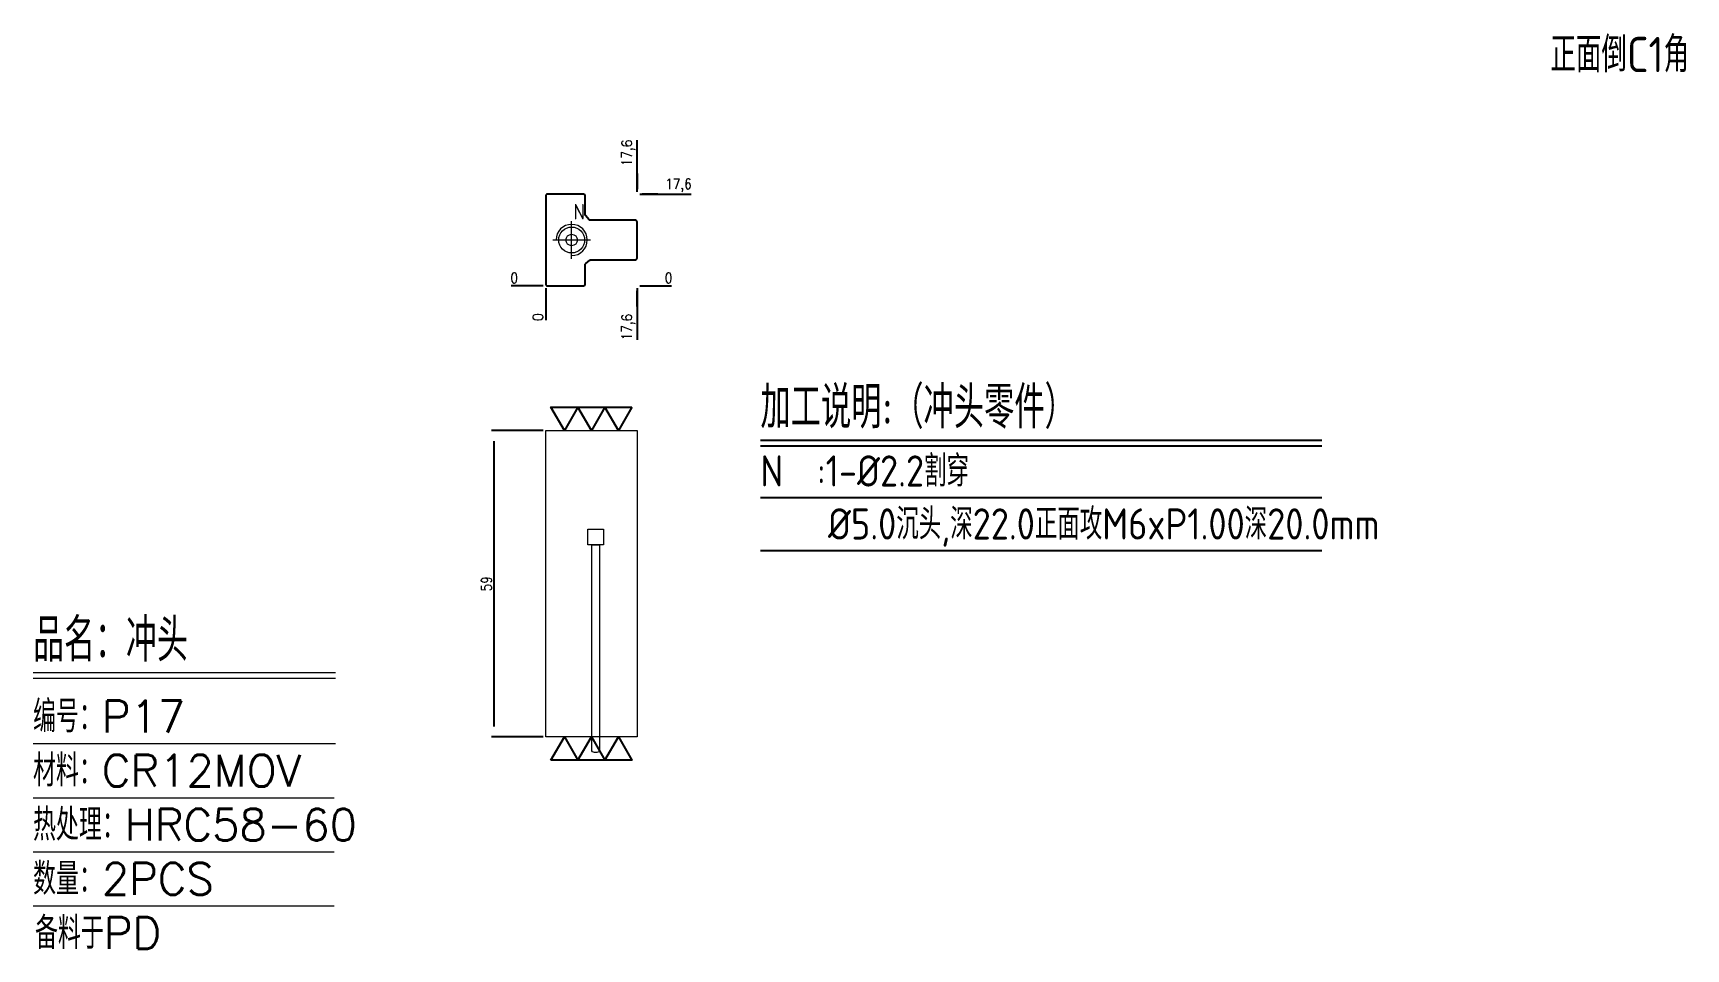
# Model space of a CAD drawing. Header units: millimetres. Extents: x 109016 to 109335, y 9572 to 11142.
# Drawn here: x 109016.4 to 109334.7, y 10965.6 to 11142 of the extents above.
import ezdxf
from ezdxf.enums import TextEntityAlignment as Align

# ---------------------------------------------------------------- set-up
doc = ezdxf.new("R2010")
doc.units = ezdxf.units.MM
for name, color, linetype in [('DIM', 4, 'Continuous'), ('PUNCH', 2, 'Continuous'), ('TEXT', 4, 'Continuous')]:
    doc.layers.add(name, color=color, linetype=linetype)
doc.styles.add('chinesef_fs', font='simplex.shx', dxfattribs={"bigfont": 'gbcbig.shx'})
doc.styles.add('gbenor', font='gbenor.shx', dxfattribs={"bigfont": 'gbcbig.shx'})
doc.styles.get("Standard").update_dxf_attribs({"font": 'txt.shx', "width": 0.85, "bigfont": 'ctxt.shx'})
doc.dimstyles.new('T-2-WX', dxfattribs={"dimtxt": 2, "dimasz": 2, "dimexe": 0.5, "dimexo": 0.5, "dimgap": 0.5, "dimtad": 1, "dimtxsty": 'Standard', "dimblk": 'OPEN30', "dimcen": 0, "dimazin": 3, "dimtfac": 1, "dimtmove": 0, "dimatfit": 3, "dimldrblk": 'OPEN30', "dimlwd": -1, "dimlwe": -1})

# ---------------------------------------------------------------- blocks, each defined once
blk = doc.blocks.new('*D7580')
at = {"layer": 'Defpoints', "color": 0}
for p in [(109105.21, 11065.4), (109115.13, 11065.4), (109115.13, 11006.4)]:
    blk.add_point(p, dxfattribs=at)
at = {"layer": 'DIM', "color": 0}
for p, q in [((109114.63, 11065.4), (109104.71, 11065.4)), ((109105.21, 11008.4), (109105.21, 11063.4)), ((109114.63, 11006.4), (109104.71, 11006.4))]:
    blk.add_line(p, q, dxfattribs=at)
at = {"layer": 'DIM', "color": 0, "insert": (109103.71, 11035.9), "char_height": 2, "attachment_point": 5, "rotation": 90}
blk.add_mtext('59', dxfattribs=at)
blk = doc.blocks.new('_Open30')
blk = doc.blocks.new('*D7581')
at = {"layer": 'Defpoints', "color": 0}
for p in [(109115.13, 11093.32), (109132.73, 11093.32), (109137.73, 11093.32)]:
    blk.add_point(p, dxfattribs=at)
at = {"layer": 'DIM', "color": 0}
blk.add_line((109133.23, 11093.32), (109139.36, 11093.32), dxfattribs=at)
at = {"layer": 'DIM', "color": 0, "insert": (109138.79, 11094.82), "char_height": 2, "attachment_point": 5}
blk.add_mtext('0', dxfattribs=at)
blk = doc.blocks.new('*D7582')
at = {"layer": 'Defpoints', "color": 0}
for p in [(109132.73, 11110.92), (109137.73, 11110.92), (109115.13, 11093.32)]:
    blk.add_point(p, dxfattribs=at)
at = {"layer": 'DIM', "color": 0}
for p, q in [((109133.23, 11110.92), (109136.73, 11110.92)), ((109136.73, 11110.92), (109133.73, 11110.92)), ((109133.73, 11110.92), (109143.17, 11110.92))]:
    blk.add_line(p, q, dxfattribs=at)
at = {"layer": 'DIM', "color": 0, "insert": (109140.7, 11112.61), "char_height": 2, "attachment_point": 5}
blk.add_mtext('17,6', dxfattribs=at)
blk = doc.blocks.new('*D7583')
at = {"layer": 'Defpoints', "color": 0}
for p in [(109110.13, 11093.32), (109115.13, 11093.32), (109115.13, 11093.32)]:
    blk.add_point(p, dxfattribs=at)
at = {"layer": 'DIM', "color": 0}
blk.add_line((109114.63, 11093.32), (109108.49, 11093.32), dxfattribs=at)
at = {"layer": 'DIM', "color": 0, "insert": (109109.06, 11094.82), "char_height": 2, "attachment_point": 5}
blk.add_mtext('0', dxfattribs=at)
blk = doc.blocks.new('*D7584')
at = {"layer": 'Defpoints', "color": 0}
for p in [(109115.13, 11093.32), (109132.73, 11093.32), (109132.73, 11088.32)]:
    blk.add_point(p, dxfattribs=at)
at = {"layer": 'DIM', "color": 0}
for p, q in [((109132.73, 11092.82), (109132.73, 11089.32)), ((109132.73, 11089.32), (109132.73, 11092.32)), ((109132.73, 11092.32), (109132.73, 11082.88))]:
    blk.add_line(p, q, dxfattribs=at)
at = {"layer": 'DIM', "color": 0, "insert": (109131.04, 11085.35), "char_height": 2, "attachment_point": 5, "rotation": 90}
blk.add_mtext('17,6', dxfattribs=at)
blk = doc.blocks.new('*D7585')
at = {"layer": 'Defpoints', "color": 0}
for p in [(109115.13, 11093.32), (109115.13, 11093.32), (109115.13, 11088.32)]:
    blk.add_point(p, dxfattribs=at)
at = {"layer": 'DIM', "color": 0}
blk.add_line((109115.13, 11092.82), (109115.13, 11086.69), dxfattribs=at)
at = {"layer": 'DIM', "color": 0, "insert": (109113.63, 11087.26), "char_height": 2, "attachment_point": 5, "rotation": 90}
blk.add_mtext('0', dxfattribs=at)
blk = doc.blocks.new('*D7586')
at = {"layer": 'Defpoints', "color": 0}
for p in [(109132.73, 11115.92), (109132.73, 11110.92), (109115.13, 11093.32)]:
    blk.add_point(p, dxfattribs=at)
at = {"layer": 'DIM', "color": 0}
for p, q in [((109132.73, 11111.92), (109132.73, 11121.36)), ((109132.73, 11111.42), (109132.73, 11114.92)), ((109132.73, 11114.92), (109132.73, 11111.92))]:
    blk.add_line(p, q, dxfattribs=at)
at = {"layer": 'DIM', "color": 0, "insert": (109131.04, 11118.89), "char_height": 2, "attachment_point": 5, "rotation": 90}
blk.add_mtext('17,6', dxfattribs=at)

msp = doc.modelspace()

# ---------------------------------------------------------------- linework, layer by layer
at = {"layer": 'DIM', "color": 8}
for p, q in [((109156.475, 11063.54), (109264.585, 11063.54)), ((109156.475, 11062.49), (109264.585, 11062.49)), ((109156.475, 11052.53), (109264.585, 11052.53)), ((109156.475, 11042.33), (109264.585, 11042.33))]:
    msp.add_line(p, q, dxfattribs=at)
at = {"layer": 'DIM', "color": 4, "linetype": 'Continuous', "lineweight": 13}
for p, q in [((109016.408, 11018.783), (109074.657, 11018.783)), ((109016.408, 11017.71), (109074.657, 11017.71)), ((109016.408, 11005.134), (109074.657, 11005.134)), ((109016.408, 10994.706), (109074.404, 10994.706)), ((109016.408, 10984.277), (109074.404, 10984.277)), ((109016.408, 10973.849), (109074.404, 10973.849))]:
    msp.add_line(p, q, dxfattribs=at)
at = {"layer": 'DIM', "color": 4}
for points in [[(109131.722, 11069.903), (109129.124, 11065.403), (109126.526, 11069.903), (109123.928, 11065.403), (109121.33, 11069.903), (109118.732, 11065.403), (109116.133, 11069.903), (109131.722, 11069.903)], [(109116.133, 11001.903), (109118.732, 11006.403), (109121.33, 11001.903), (109123.928, 11006.403), (109126.526, 11001.903), (109129.124, 11006.403), (109131.722, 11001.903), (109116.133, 11001.903)]]:
    msp.add_lwpolyline(points, close=True, dxfattribs=at)
at = {"layer": 'PUNCH', "lineweight": 18}
for p, q in [((109120.128, 11098.522), (109120.128, 11105.722)), ((109120.128, 11100.912), (109120.128, 11103.332)), ((109116.528, 11102.122), (109123.728, 11102.122)), ((109118.918, 11102.122), (109121.338, 11102.122))]:
    msp.add_line(p, q, dxfattribs=at)
at = {"layer": 'PUNCH', "linetype": 'Continuous'}
msp.add_lwpolyline([(109115.428, 11093.322), (109122.428, 11093.322, 0.4142136), (109122.728, 11093.622), (109122.728, 11097.343, -0.2216947), (109122.835, 11097.573), (109123.644, 11098.252, -0.176327), (109123.837, 11098.322), (109132.428, 11098.322, 0.4142136), (109132.728, 11098.622), (109132.728, 11105.622, 0.4142136), (109132.428, 11105.922), (109123.707, 11105.922, -0.2216947), (109123.477, 11106.029), (109122.798, 11106.838, -0.176327), (109122.728, 11107.031), (109122.728, 11110.622, 0.4142136), (109122.428, 11110.922), (109115.428, 11110.922, 0.4142136), (109115.128, 11110.622), (109115.128, 11093.622, 0.4142136)], format="xyb", close=True, dxfattribs=at)
at = {"layer": 'PUNCH', "color": 2, "lineweight": 15}
msp.add_lwpolyline([(109115.128, 11065.403), (109132.728, 11065.403), (109132.728, 11006.403), (109115.128, 11006.403)], close=True, dxfattribs=at)
at = {"layer": 'PUNCH', "linetype": 'Continuous', "lineweight": 15}
msp.add_lwpolyline([(109123.248, 11043.403), (109123.248, 11046.403), (109126.248, 11046.403), (109126.248, 11043.403)], close=True, dxfattribs=at)
msp.add_lwpolyline([(109123.998, 11003.903), (109123.998, 11043.403), (109125.498, 11043.403), (109125.498, 11003.903, -0.4142136), (109124.998, 11003.403), (109124.498, 11003.403, -0.4142136)], format="xyb", close=True, dxfattribs=at)
at = {"layer": 'PUNCH', "lineweight": 18}
msp.add_circle((109120.128, 11102.122), 2.5, dxfattribs=at)
at = {"layer": 'PUNCH', "color": 1, "lineweight": 18}
msp.add_circle((109120.128, 11102.122), 1.1, dxfattribs=at)
at = {"layer": 'PUNCH', "lineweight": 18}
msp.add_arc((109120.128, 11102.122), 3, 270, 180, dxfattribs=at)

# ---------------------------------------------------------------- texts
at = {"layer": 'DIM', "color": 7, "style": 'gbenor'}
msp.add_text('N', height=3, dxfattribs=at).set_placement((109121.584, 11107.555), align=Align.MIDDLE_CENTER)
at = {"layer": 'DIM', "color": 4, "style": 'gbenor'}
for s, height, p in [('加工说明:（冲头零件）', 8.1, (109156.475, 11065.85)), ('    %%c5.0沉头,深22.0正面攻M6xP1.00深20.0mm', 6, (109156.475, 11044.43))]:
    msp.add_text(s, height=height, dxfattribs=at).set_placement(p)
at = {"layer": 'DIM', "color": 1, "style": 'gbenor'}
msp.add_text('N  :1-%%C2.2割穿', height=6, dxfattribs=at).set_placement((109156.475, 11054.63))
at = {"layer": 'DIM', "color": 3, "linetype": 'Continuous', "lineweight": 13, "style": 'chinesef_fs'}
for s, height, p in [('品名：冲头', 8.2814, (109016.408, 11020.93)), ('编号：P17', 6.1344, (109016.408, 11007.281)), ('材料：CR12MOV', 6.1344, (109016.408, 10996.853)), ('热处理：HRC58-60', 6.13439, (109016.408, 10986.424)), ('数量：2PCS', 6.1344, (109016.408, 10975.996)), ('备料于PD', 6.1344, (109016.781, 10965.567))]:
    msp.add_text(s, height=height, dxfattribs=at).set_placement(p)
at = {"layer": 'TEXT', "color": 4, "lineweight": 18, "style": 'gbenor'}
msp.add_text('正面倒C1角', height=6.8134, dxfattribs=at).set_placement((109308.622, 11134.434))

# ---------------------------------------------------------------- dimensions: what is measured, and where the dimension line sits
at = {"layer": 'DIM'}
for feature_location, offset, dtype, origin, picture, middle in [((109132.728, 11110.922), (0, 5), 1, (109115.128, 11093.322), '*D7586', (109131.037, 11118.891)), ((109132.728, 11110.922), (5, 0), 0, (109115.128, 11093.322), '*D7582', (109140.697, 11112.612)), ((109115.12767193, 11093.321934387), (-5, 0), 0, (109115.12767193, 11093.321934387), '*D7583', (109109.061005263, 11094.821934387)), ((109132.72767195, 11093.321934387), (5, 0), 0, (109115.12767193, 11093.321934387), '*D7581', (109138.794338617, 11094.821934387)), ((109115.12767193, 11093.321934387), (0, -5), 1, (109115.12767193, 11093.321934387), '*D7585', (109113.62767193, 11087.25526772)), ((109132.728, 11093.322), (0, -5), 1, (109115.128, 11093.322), '*D7584', (109131.037, 11085.353))]:
    dim = msp.add_ordinate_dim(feature_location=feature_location, offset=offset, dtype=dtype, origin=origin, dimstyle='T-2-WX', dxfattribs=at)
    dim.commit()
    dim.dimension.update_dxf_attribs({"geometry": picture, "text_midpoint": middle})
at = {"layer": 'DIM', "color": 4}
dim = msp.add_linear_dim(base=(109105.214, 11065.403), p1=(109115.128, 11006.403), p2=(109115.128, 11065.403), angle=90, dimstyle='T-2-WX', dxfattribs=at)
dim.commit()
dim.dimension.update_dxf_attribs({"geometry": '*D7580', "text_midpoint": (109103.714, 11035.903)})

doc.saveas('drawing.dxf')
